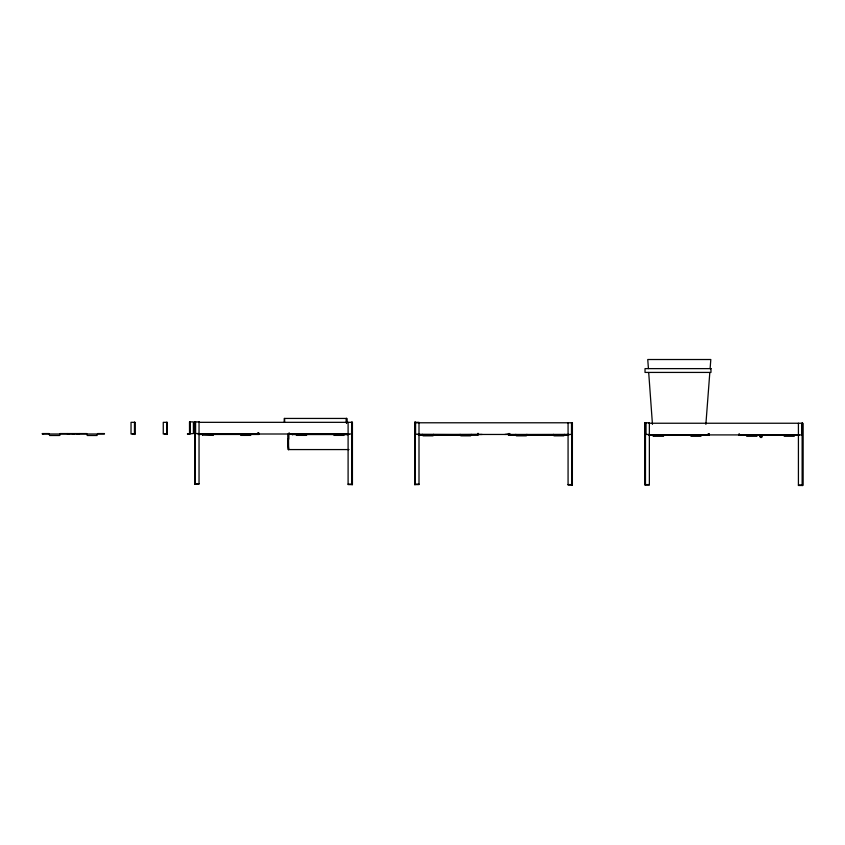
<?xml version="1.0" encoding="UTF-8"?>
<svg xmlns="http://www.w3.org/2000/svg" width="845" height="845" viewBox="0 0 845 845"><rect width="100%" height="100%" fill="white"/><g stroke="black" fill="none" stroke-linecap="round" stroke-linejoin="round"><path stroke-width="1.27" d="M189.523 434.003L189.523 421.887L193.41 421.887L193.41 433.559L187.379 434.003L189.977 434.003L189.977 421.887M42.261 433.559L49.063 433.559L49.623 435.492L59.52 435.492L60.079 434.003M213.574 434.742L213.574 433.897L213.014 435.386L202.599 434.995M306.893 434.742L306.893 433.897L306.334 435.386L296.437 435.386L295.877 433.897M433.548 435.196L433.548 434.351L432.989 435.84L423.091 435.84L422.521 434.351M526.868 435.196L526.868 434.351L526.308 435.84L516.411 435.84L515.851 434.351M663.895 435.65L663.895 434.805L663.336 436.295L653.438 436.295L652.879 434.742L652.879 435.735M757.215 435.65L757.215 434.805L756.74 436.274L746.758 436.295L746.198 434.742M288.377 438.544L288.335 434.003L348.827 434.425L289.17 434.235M508.32 434.003L508.32 434.911L568.801 434.9M60.069 434.932L60.079 433.559L86.665 433.559L87.236 435.492L97.038 435.502L97.693 433.559L104.484 433.559M132.327 434.003L134.915 434.457L134.862 422.331M164.564 434.003L167.152 434.457L167.141 422.331L163.265 422.331L163.265 434.003L167.152 434.003M198.395 434.457L258.781 434.457L258.781 432.841L258.052 432.841L258.052 434.457M478.027 434.774L418.37 434.869L482.189 434.457M648.717 435.302L709.103 435.355L709.103 433.738L708.374 433.738L708.374 435.355M705.871 424.359L709.821 372.487M710.117 368.589L710.814 359.516L647.756 359.516L648.421 368.589M167.141 434.119L166.824 422.331M258.76 434.119L258.327 432.841L258.369 434.003M478.735 434.573L478.027 433.284L478.027 434.911M760.468 435.851C760.891 439.875 762.676 433.464 760.299 436.675M761.44 436.823L761.44 436.104M760.722 436.104L761.334 436.02M571.621 434.89L571.959 434.457L509.144 434.457M346.746 422.986L346.746 418.444L284.237 418.444L284.237 422.331M134.915 422.331L131.028 422.331L131.028 434.003L134.915 434.003M198.438 422.331L352.428 422.331L352.428 484.586L348.098 484.586L348.098 422.331M414.673 422.331L419.004 422.331L419.004 484.586L414.673 484.586L414.673 422.331L414.694 484.586M415.772 422.785L572.403 422.785L572.382 485.03L568.072 485.03L568.072 422.785M645.02 422.785L649.361 422.785L649.361 485.03L645.02 485.03L645.041 422.785M648.759 423.239L802.75 423.239L802.739 485.484L798.419 485.484L798.419 423.239M257.302 433.443L257.978 433.443M195.206 433.559L199.04 433.559M42.261 434.003L104.484 434.003M198.395 434.003L351.763 434.003L351.763 422.331M419.004 434.003L415.296 434.362M508.774 434.003L504.887 434.457M509.049 433.897L510 433.897M42.915 434.003L43.528 434.003M69.543 434.003L66.966 433.559M72.385 434.003L74.371 434.003M77.201 434.003L79.8 433.559M198.395 434.182L258.052 434.119M289.17 434.066L348.827 434.119M198.395 434.235L258.052 434.319M509.049 434.351L510 434.351M707.666 434.351L708.3 434.351M478.027 434.457L418.37 434.457L478.027 434.679M478.302 434.457L508.827 434.457M645.559 434.457L649.361 434.457M292.338 434.541L296.204 434.541M306.534 434.541L333.638 434.541M343.957 434.541L346.545 434.541M509.144 434.679L568.801 434.573M568.801 434.816L509.144 434.869C509.049 430.918 509.007 435.935 508.341 434.573M648.664 434.805L708.3 434.805M739.396 434.805L799.043 434.805M648.453 434.911L802.085 434.911L802.032 423.239M648.717 435.08L708.374 435.08M739.491 435.08L799.148 435.133M799.148 435.344L738.678 435.355L739.174 433.738L739.491 435.355M349.038 449.572L288.187 449.572L288.208 434.003M195.153 483.678L199.04 483.678M348.098 484.132L351.974 484.132M415.127 484.132L419.004 484.132M568.072 484.586L571.949 484.586M645.474 484.586L649.361 484.586M798.419 485.03L802.296 485.03M202.599 434.995L202.557 433.897M648.696 372.487L652.456 424.359M802.655 423.239L802.655 485.484M802.475 423.239L802.475 485.484M802.296 423.239L802.296 485.484M801.979 423.239L801.916 434.911M794.828 434.742L794.184 436.295L784.287 436.274L783.801 434.742M708.691 433.738L708.691 434.911M708.649 433.738L708.649 435.355M701.508 434.742L700.864 436.295L691.052 436.295L690.481 434.742M645.918 422.785L645.918 434.457M645.474 422.785L645.474 485.03M645.253 422.785L645.157 485.03M572.223 422.785L572.128 485.03M571.949 422.785L571.949 485.03M571.78 422.785L571.78 434.457M571.685 422.785L571.685 434.457M571.505 422.785L571.505 434.457M564.481 434.351L563.837 435.84L554.024 435.84L553.454 434.351M471.161 434.351L470.591 435.84L460.789 435.84L460.134 434.351M415.571 422.331L415.571 434.003M415.254 422.331L415.296 434.003M415.127 422.331L415.127 484.586M415.011 422.331L414.906 484.586M352.291 422.331L352.365 484.586M352.09 422.331L352.09 484.586M351.974 422.331L351.974 484.586M351.657 422.331L351.594 434.003M347.189 434.003L347.189 434.784L346.545 434.003M346.714 418.444L346.63 422.986M346.408 418.444L346.503 422.986M346.355 418.444L346.355 422.986M344.507 433.897L343.862 435.397L334.05 435.386L333.479 433.897M292.338 434.003L292.338 434.784L291.683 434.003M289.17 434.457L289.17 432.841L288.853 434.003M288.8 434.003L288.705 439.189L287.67 439.189L288.694 449.572M288.472 434.003L288.599 449.572M288.293 445.03L288.42 449.572M284.628 418.444L284.628 422.331M251.187 433.897L250.627 435.386L240.814 435.397L240.16 433.897M195.596 421.887L195.596 433.559M195.153 421.887L195.153 484.132M194.836 421.887L194.931 484.132M189.914 433.559L189.914 421.887L189.745 433.559M189.618 421.887L189.65 433.559M166.93 422.331L166.983 434.003M134.693 422.331L134.64 434.003M134.471 422.331L134.471 434.457M760.077 435.883L760.077 437.034L761.081 437.615L762.074 437.034L762.074 435.883L761.081 435.312L760.077 435.883M760.479 436.305C761.239 438.682 762.327 434.626 760.479 436.305M710.962 368.621L645.02 368.621L645.02 372.423L710.962 372.423L710.962 368.621M199.04 421.887L194.699 421.887L194.699 484.132L199.04 484.132L199.04 421.887"/></g></svg>
